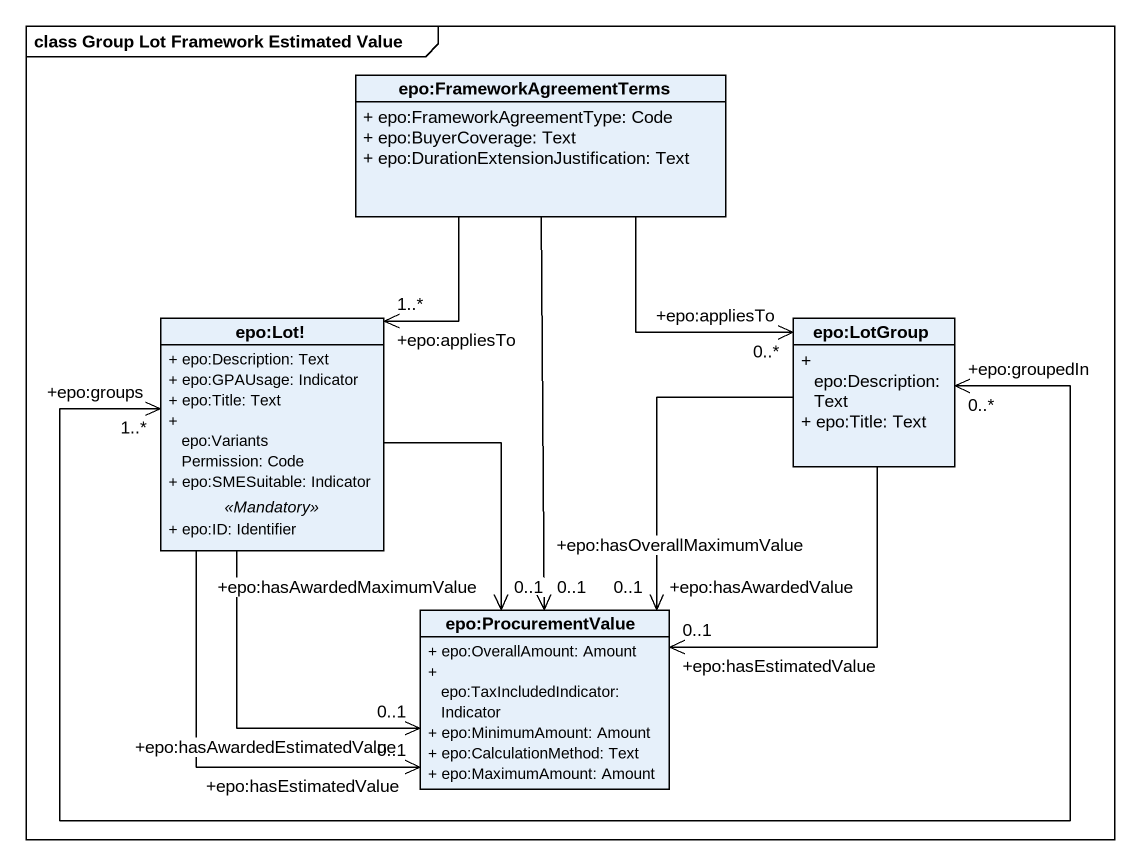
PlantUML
@startuml
mainframe class Group Lot Framework Estimated Value
hide circle
hide empty members
skinparam classAttributeIconSize 0
class "epo:FrameworkAgreementTerms" as epo_FrameworkAgreementTerms {
  + epo:FrameworkAgreementType: Code
  + epo:BuyerCoverage: Text
  + epo:DurationExtensionJustification: Text
}
class "epo:Lot!" as epo_Lot {
  + epo:Description: Text
  + epo:GPAUsage: Indicator
  + epo:Title: Text
  + epo:VariantsPermission: Code
  + epo:SMESuitable: Indicator
  .. <<Mandatory>> ..
  + epo:ID: Identifier
}
class "epo:LotGroup" as epo_LotGroup {
  + epo:Description: Text
  + epo:Title: Text
}
class "epo:ProcurementValue" as epo_ProcurementValue {
  + epo:OverallAmount: Amount
  + epo:TaxIncludedIndicator: Indicator
  + epo:MinimumAmount: Amount
  + epo:CalculationMethod: Text
  + epo:MaximumAmount: Amount
}
epo_FrameworkAgreementTerms --> "+epo:appliesTo\n1..*" epo_Lot
epo_FrameworkAgreementTerms --> "+epo:appliesTo\n0..*" epo_LotGroup
epo_FrameworkAgreementTerms --> "+epo:hasOverallMaximumValue\n0..1" epo_ProcurementValue
epo_Lot "+epo:groups\n1..*" <-right-> "+epo:groupedIn\n0..*" epo_LotGroup
epo_Lot --> "+epo:hasAwardedEstimatedValue\n0..1" epo_ProcurementValue
epo_Lot --> "+epo:hasEstimatedValue\n0..1" epo_ProcurementValue
epo_Lot --> "+epo:hasAwardedMaximumValue\n0..1" epo_ProcurementValue
epo_LotGroup --> "+epo:hasAwardedValue\n0..1" epo_ProcurementValue
epo_LotGroup --> "+epo:hasEstimatedValue\n0..1" epo_ProcurementValue
@enduml
